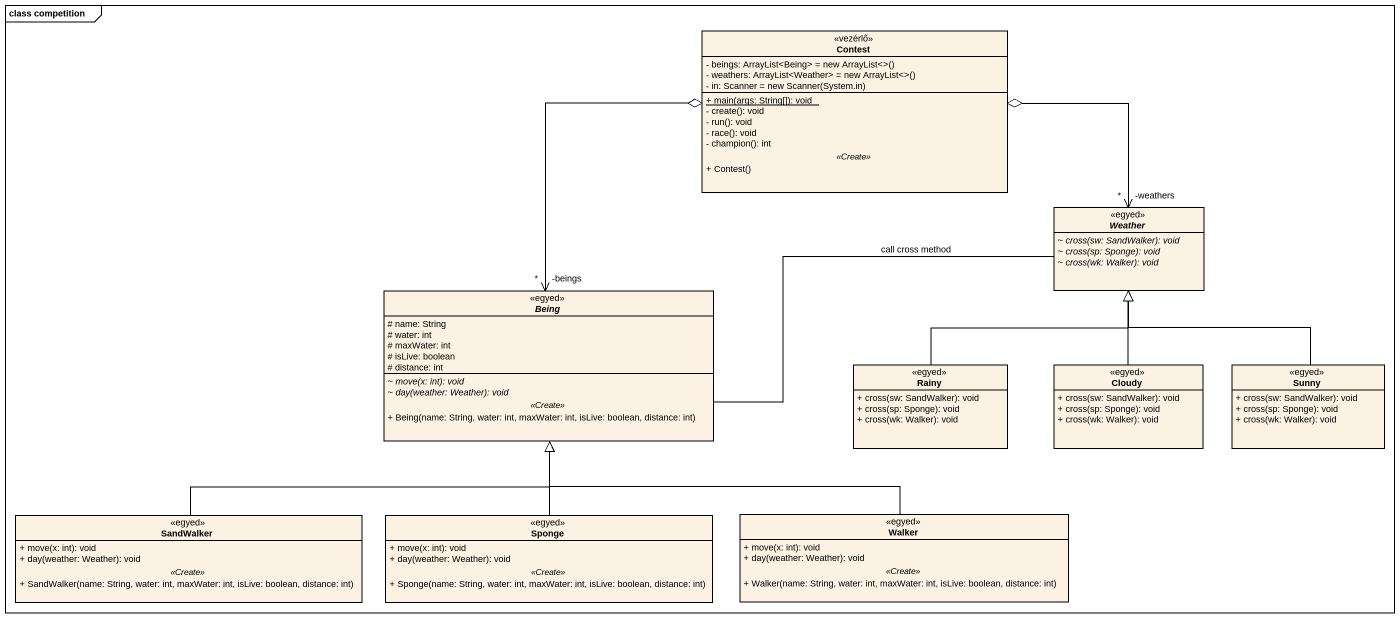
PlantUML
@startuml
mainframe class competition
hide circle
hide empty members
skinparam classAttributeIconSize 0
class Contest <<vezérlő>> {
  {field} - beings: ArrayList<Being> = new ArrayList<>()
  {field} - weathers: ArrayList<Weather> = new ArrayList<>()
  {field} - in: Scanner = new Scanner(System.in)
  --
  {static} + main(args: String[]): void
  - create(): void
  - run(): void
  - race(): void
  - champion(): int
  .. <<Create>> ..
  + Contest()
}
abstract class Weather <<egyed>> {
  {abstract} ~ cross(sw: SandWalker): void
  {abstract} ~ cross(sp: Sponge): void
  {abstract} ~ cross(wk: Walker): void
}
abstract class Being <<egyed>> {
  # name: String
  # water: int
  # maxWater: int
  # isLive: boolean
  # distance: int
  --
  {abstract} ~ move(x: int): void
  {abstract} ~ day(weather: Weather): void
  .. <<Create>> ..
  + Being(name: String, water: int, maxWater: int, isLive: boolean, distance: int)
}
class Rainy <<egyed>> {
  + cross(sw: SandWalker): void
  + cross(sp: Sponge): void
  + cross(wk: Walker): void
}
class Cloudy <<egyed>> {
  + cross(sw: SandWalker): void
  + cross(sp: Sponge): void
  + cross(wk: Walker): void
}
class Sunny <<egyed>> {
  + cross(sw: SandWalker): void
  + cross(sp: Sponge): void
  + cross(wk: Walker): void
}
class SandWalker <<egyed>> {
  + move(x: int): void
  + day(weather: Weather): void
  .. <<Create>> ..
  + SandWalker(name: String, water: int, maxWater: int, isLive: boolean, distance: int)
}
class Sponge <<egyed>> {
  + move(x: int): void
  + day(weather: Weather): void
  .. <<Create>> ..
  + Sponge(name: String, water: int, maxWater: int, isLive: boolean, distance: int)
}
class Walker <<egyed>> {
  + move(x: int): void
  + day(weather: Weather): void
  .. <<Create>> ..
  + Walker(name: String, water: int, maxWater: int, isLive: boolean, distance: int)
}
Contest o-right-> "-weathers\n*" Weather
Contest o--> "-beings\n*" Being
Being -right- Weather : call cross method
Rainy -up-|> Weather
Cloudy -up-|> Weather
Sunny -up-|> Weather
SandWalker -right-|> Being
Sponge -up-|> Being
Walker -left-|> Being
@enduml
